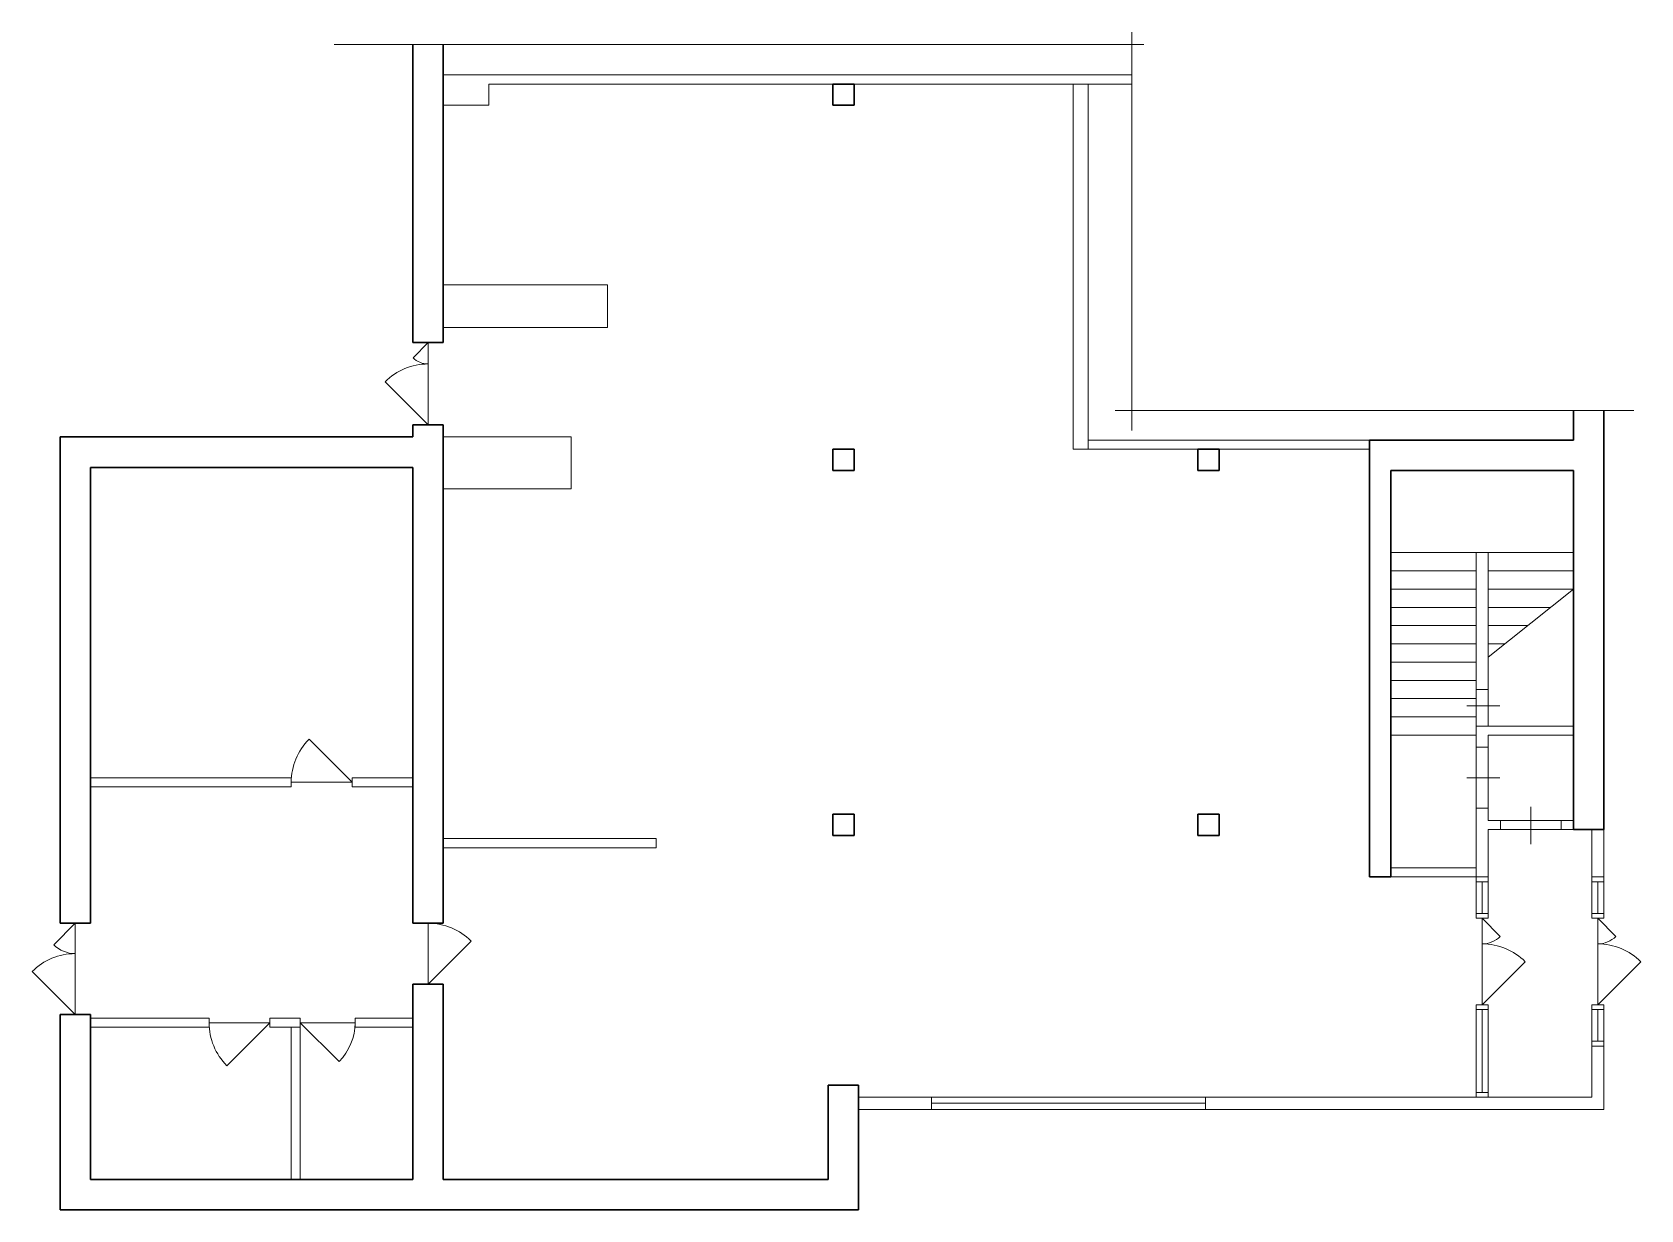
# Model space of a CAD drawing. Header units: metres. Extents: x 7.7 to 34.1, y 7.8 to 27.1.
import ezdxf

# ---------------------------------------------------------------- set-up
doc = ezdxf.new("R2010")
doc.units = ezdxf.units.M
doc.header["$MEASUREMENT"] = 0

msp = doc.modelspace()

# ---------------------------------------------------------------- linework, layer by layer
at = {"color": 7, "linetype": 'Continuous', "lineweight": 0}
for p, q in [((25.761, 27.138), (25.761, 20.594)), ((25.96, 26.936), (12.652, 26.936)), ((14.196, 22.036), (13.948, 21.789)), ((14.196, 22.036), (14.196, 20.686)), ((13.489, 21.393), (14.196, 20.686)), ((34.012, 20.919), (25.489, 20.919)), ((30.021, 18.586), (33.021, 18.586)), ((30.021, 18.286), (31.421, 18.286)), ((31.621, 18.286), (33.021, 18.286)), ((30.021, 17.986), (31.421, 17.986)), ((33.021, 17.986), (31.621, 16.868)), ((31.621, 17.986), (33.021, 17.986)), ((30.021, 17.686), (31.421, 17.686)), ((31.621, 17.686), (32.645, 17.686)), ((30.021, 17.386), (31.421, 17.386)), ((31.621, 17.386), (32.269, 17.386)), ((30.021, 17.086), (31.421, 17.086)), ((31.621, 17.086), (31.893, 17.086)), ((30.021, 16.786), (31.421, 16.786)), ((30.021, 16.486), (31.421, 16.486)), ((30.021, 16.186), (31.421, 16.186)), ((31.421, 16.336), (31.421, 15.736)), ((31.621, 16.336), (31.621, 15.736)), ((30.021, 15.886), (31.421, 15.886)), ((31.268, 16.069), (31.812, 16.069)), ((12.946, 14.811), (12.239, 15.518)), ((30.021, 15.586), (31.421, 15.586)), ((31.421, 14.386), (31.421, 15.386)), ((31.621, 15.386), (31.621, 14.386)), ((11.946, 14.811), (12.946, 14.811)), ((31.268, 14.886), (31.812, 14.886)), ((32.321, 14.41), (32.321, 13.795)), ((31.821, 14.186), (32.821, 14.186)), ((31.821, 14.036), (32.821, 14.036)), ((31.421, 13.176), (31.421, 12.656)), ((31.521, 13.176), (31.521, 12.656)), ((31.621, 13.176), (31.621, 12.656)), ((33.321, 13.176), (33.321, 12.656)), ((33.421, 13.176), (33.421, 12.656)), ((33.521, 13.176), (33.521, 12.656)), ((8.396, 12.496), (8.042, 12.143)), ((8.396, 12.496), (8.396, 10.996)), ((14.196, 12.496), (14.196, 11.496)), ((31.521, 12.576), (31.521, 11.156)), ((31.521, 12.576), (31.818, 12.279)), ((33.421, 12.576), (33.421, 11.156)), ((33.421, 12.576), (33.718, 12.279)), ((14.196, 11.496), (14.903, 12.203)), ((7.689, 11.703), (8.396, 10.996)), ((32.228, 11.863), (31.521, 11.156)), ((34.128, 11.863), (33.421, 11.156)), ((11.596, 10.861), (10.596, 10.861)), ((11.596, 10.861), (10.889, 10.154)), ((12.996, 10.861), (12.096, 10.861)), ((12.096, 10.861), (12.732, 10.225)), ((31.421, 11.076), (31.421, 9.636)), ((31.521, 11.076), (31.521, 9.716)), ((31.621, 11.076), (31.621, 9.636)), ((33.321, 11.076), (33.321, 10.556)), ((33.421, 10.556), (33.421, 11.076)), ((33.521, 10.556), (33.521, 11.076)), ((26.971, 9.636), (22.471, 9.636)), ((22.471, 9.536), (26.971, 9.536)), ((26.971, 9.436), (22.471, 9.436))]:
    msp.add_line(p, q, dxfattribs=at)
at = {"color": 7, "linetype": 'Continuous', "lineweight": 30}
for p, q in [((13.946, 26.936), (13.946, 22.036)), ((14.446, 26.936), (14.446, 22.036)), ((20.846, 26.286), (21.196, 26.286)), ((20.846, 25.936), (20.846, 26.286)), ((21.196, 25.936), (21.196, 26.286)), ((20.846, 25.936), (21.196, 25.936)), ((14.446, 22.036), (13.946, 22.036)), ((33.021, 20.919), (33.021, 20.436)), ((33.521, 20.919), (33.521, 14.036)), ((14.446, 20.686), (13.946, 20.686)), ((13.946, 20.486), (13.946, 20.686)), ((14.446, 20.686), (14.446, 12.496)), ((13.946, 20.486), (8.146, 20.486)), ((8.146, 20.486), (8.146, 12.496)), ((29.671, 20.436), (29.671, 13.256)), ((29.671, 20.436), (33.021, 20.436)), ((20.846, 20.286), (21.196, 20.286)), ((20.846, 19.936), (20.846, 20.286)), ((21.196, 19.936), (21.196, 20.286)), ((26.846, 20.286), (27.196, 20.286)), ((26.846, 19.936), (26.846, 20.286)), ((27.196, 19.936), (27.196, 20.286)), ((8.646, 19.986), (8.646, 12.496)), ((13.946, 19.986), (8.646, 19.986)), ((13.946, 19.986), (13.946, 12.496)), ((20.846, 19.936), (21.196, 19.936)), ((26.846, 19.936), (27.196, 19.936)), ((30.021, 19.936), (30.021, 13.256)), ((30.021, 19.936), (33.021, 19.936)), ((33.021, 19.936), (33.021, 14.036)), ((20.846, 14.286), (21.196, 14.286)), ((20.846, 13.936), (20.846, 14.286)), ((21.196, 13.936), (21.196, 14.286)), ((26.846, 14.286), (27.196, 14.286)), ((26.846, 13.936), (26.846, 14.286)), ((27.196, 13.936), (27.196, 14.286)), ((33.521, 14.036), (33.021, 14.036)), ((20.846, 13.936), (21.196, 13.936)), ((26.846, 13.936), (27.196, 13.936)), ((30.021, 13.256), (29.671, 13.256)), ((8.646, 12.496), (8.146, 12.496)), ((13.946, 12.496), (14.446, 12.496)), ((13.946, 11.496), (14.446, 11.496)), ((13.946, 11.496), (13.946, 8.286)), ((14.446, 11.496), (14.446, 8.286)), ((8.646, 10.996), (8.146, 10.996)), ((8.146, 10.996), (8.146, 7.786)), ((8.646, 10.996), (8.646, 8.286)), ((20.771, 9.836), (20.771, 8.286)), ((20.771, 9.836), (21.271, 9.836)), ((21.271, 9.836), (21.271, 7.786)), ((13.946, 8.286), (8.646, 8.286)), ((14.446, 8.286), (20.771, 8.286)), ((21.271, 7.786), (8.146, 7.786))]:
    msp.add_line(p, q, dxfattribs=at)
at = {"color": 7, "linetype": 'Continuous', "lineweight": 13}
for p, q in [((14.446, 26.436), (25.761, 26.436)), ((15.196, 26.286), (25.761, 26.286)), ((15.196, 26.286), (15.196, 25.936)), ((24.796, 26.286), (24.796, 20.286)), ((25.046, 26.286), (25.046, 20.286)), ((15.196, 25.936), (14.446, 25.936)), ((17.146, 22.986), (14.446, 22.986)), ((17.146, 22.986), (17.146, 22.286)), ((17.146, 22.286), (14.446, 22.286)), ((16.546, 20.486), (14.446, 20.486)), ((16.546, 20.486), (16.546, 19.636)), ((29.671, 20.436), (25.046, 20.436)), ((29.671, 20.286), (24.796, 20.286)), ((16.546, 19.636), (14.446, 19.636)), ((31.421, 16.336), (31.421, 18.586)), ((31.621, 16.336), (31.621, 18.586)), ((31.421, 16.336), (31.621, 16.336)), ((31.421, 15.386), (31.421, 15.736)), ((31.421, 15.736), (33.021, 15.736)), ((31.421, 15.386), (31.621, 15.386)), ((31.621, 15.386), (31.621, 15.586)), ((31.621, 15.586), (33.021, 15.586)), ((8.646, 14.886), (11.946, 14.886)), ((11.946, 14.886), (11.946, 14.736)), ((12.946, 14.886), (12.946, 14.736)), ((12.946, 14.886), (13.946, 14.886)), ((8.646, 14.736), (11.946, 14.736)), ((12.946, 14.736), (13.946, 14.736)), ((31.421, 14.386), (31.621, 14.386)), ((31.421, 13.176), (31.421, 14.386)), ((31.621, 14.186), (31.621, 14.386)), ((31.621, 14.186), (31.821, 14.186)), ((31.621, 14.036), (31.821, 14.036)), ((31.621, 14.036), (31.621, 13.176)), ((31.821, 14.036), (31.821, 14.186)), ((32.821, 14.036), (32.821, 14.186)), ((32.821, 14.186), (33.021, 14.186)), ((32.821, 14.036), (33.021, 14.036)), ((33.321, 13.176), (33.321, 14.036)), ((33.521, 14.036), (33.521, 13.176)), ((17.946, 13.886), (14.446, 13.886)), ((17.946, 13.886), (17.946, 13.736)), ((17.946, 13.736), (14.446, 13.736)), ((30.021, 13.406), (31.421, 13.406)), ((30.021, 13.256), (31.621, 13.256)), ((33.321, 13.256), (33.521, 13.256)), ((31.621, 13.176), (31.421, 13.176)), ((33.521, 13.176), (33.321, 13.176)), ((31.421, 12.656), (31.621, 12.656)), ((31.421, 12.576), (31.421, 12.656)), ((31.421, 12.656), (31.421, 12.656)), ((31.621, 12.576), (31.421, 12.576)), ((31.621, 12.656), (31.621, 12.576)), ((33.321, 12.656), (33.521, 12.656)), ((33.321, 12.576), (33.321, 12.656)), ((33.321, 12.656), (33.321, 12.656)), ((33.521, 12.576), (33.321, 12.576)), ((33.521, 12.656), (33.521, 12.576)), ((31.421, 11.156), (31.621, 11.156)), ((31.421, 11.076), (31.421, 11.156)), ((31.421, 11.156), (31.421, 11.156)), ((31.621, 11.156), (31.621, 11.076)), ((33.321, 11.156), (33.521, 11.156)), ((33.321, 11.076), (33.321, 11.156)), ((33.321, 11.156), (33.321, 11.156)), ((33.521, 11.156), (33.521, 11.076)), ((8.646, 10.936), (10.596, 10.936)), ((10.596, 10.936), (10.596, 10.786)), ((11.596, 10.936), (11.596, 10.786)), ((11.596, 10.936), (12.096, 10.936)), ((12.096, 10.936), (12.096, 8.286)), ((12.996, 10.936), (12.996, 10.786)), ((12.996, 10.936), (13.946, 10.936)), ((31.621, 11.076), (31.421, 11.076)), ((33.521, 11.076), (33.321, 11.076)), ((8.646, 10.786), (10.596, 10.786)), ((11.596, 10.786), (12.096, 10.786)), ((11.946, 10.786), (11.946, 8.286)), ((12.996, 10.786), (13.946, 10.786)), ((33.321, 10.556), (33.321, 9.636)), ((33.521, 10.556), (33.321, 10.556)), ((33.321, 10.476), (33.521, 10.476)), ((33.521, 10.556), (33.521, 9.436)), ((21.271, 9.636), (22.471, 9.636)), ((22.471, 9.636), (22.471, 9.436)), ((26.971, 9.636), (26.971, 9.436)), ((26.971, 9.636), (33.321, 9.636)), ((31.421, 9.636), (31.421, 9.716)), ((31.421, 9.716), (31.421, 9.716)), ((31.421, 9.716), (31.621, 9.716)), ((31.621, 9.716), (31.621, 9.636)), ((21.271, 9.436), (22.471, 9.436)), ((26.971, 9.436), (33.521, 9.436))]:
    msp.add_line(p, q, dxfattribs=at)
at = {"color": 7, "linetype": 'Continuous', "lineweight": 0}
for centre, radius, start, end in [((14.196, 20.686), 1, 90, 135), ((14.196, 22.036), 0.35, 225, 270), ((12.946, 14.811), 1, 135, 180), ((14.196, 11.496), 1, 45, 90), ((31.521, 12.576), 0.42, 270, 315), ((33.421, 12.576), 0.42, 270, 315), ((8.396, 10.996), 1, 90, 135), ((8.396, 12.496), 0.5, 225, 270), ((31.521, 11.156), 1, 45, 90), ((33.421, 11.156), 1, 45, 90), ((11.596, 10.861), 1, 180, 225), ((12.096, 10.861), 0.9, 315, 0)]:
    msp.add_arc(centre, radius, start, end, dxfattribs=at)

doc.saveas('drawing.dxf')
